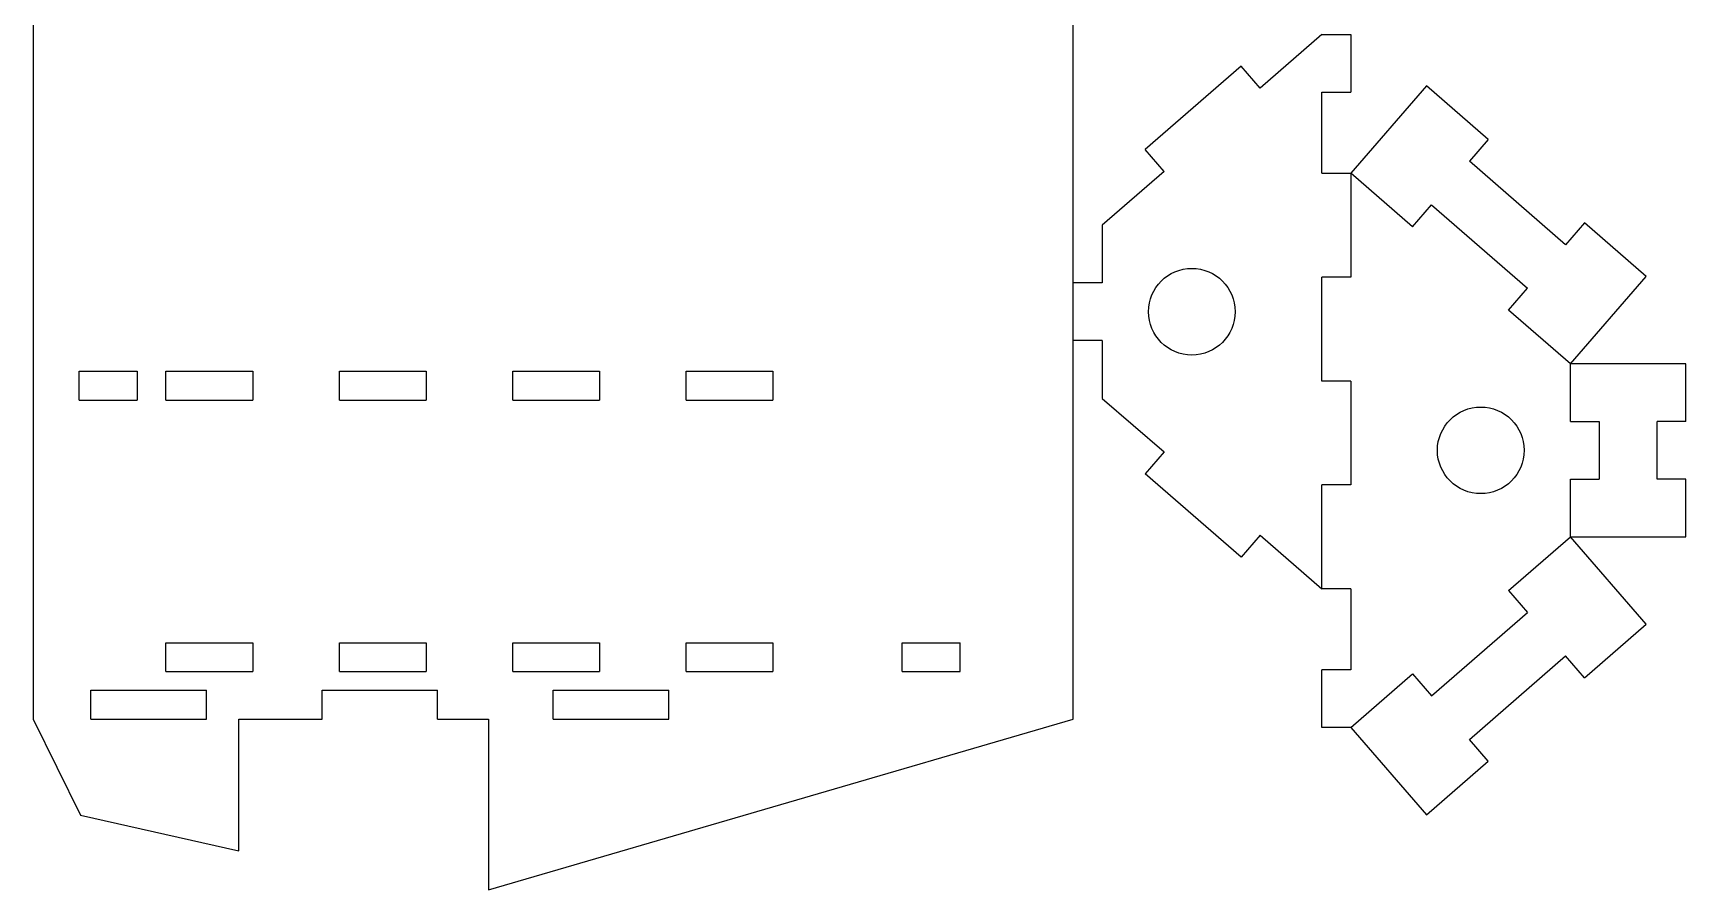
# Model space of a CAD drawing. Header units: inches. Extents: x -78 to 108, y -135 to 142.
# Drawn here: x -77.8 to 103.8, y -135.4 to -41.2 of the extents above; entities that cross this region are included whole.
import ezdxf

# ---------------------------------------------------------------- set-up
doc = ezdxf.new("R2010")
doc.units = ezdxf.units.IN
doc.header["$MEASUREMENT"] = 0
doc.layers.add('02___PRT_ALL_AXES', color=7, linetype='Continuous')

# ---------------------------------------------------------------- blocks, each defined once
blk = doc.blocks.new('block 2')
at = {"color": 7, "lineweight": 25, "true_color": 0xffffff}
blk.add_lwpolyline([(-3.5715, -6.2625), (-2.7156, -6.4545)], dxfattribs=at)
blk = doc.blocks.new('block 3')
at = {"color": 7, "lineweight": 25, "true_color": 0xffffff}
blk.add_lwpolyline([(-3.8281, -5.742), (-3.5715, -6.2625)], dxfattribs=at)
blk = doc.blocks.new('block 7')
at = {"color": 7, "lineweight": 25, "true_color": 0xffffff}
blk.add_lwpolyline([(3.2969, -5.7883), (3.1407, -5.7883)], dxfattribs=at)
blk = doc.blocks.new('block 8')
at = {"color": 7, "lineweight": 25, "true_color": 0xffffff}
blk.add_lwpolyline([(-3.5156, -5.742), (-2.8906, -5.742)], dxfattribs=at)
blk = doc.blocks.new('block 9')
at = {"color": 7, "lineweight": 25, "true_color": 0xffffff}
blk.add_lwpolyline([(-2.7156, -5.742), (-2.2656, -5.742)], dxfattribs=at)
blk = doc.blocks.new('block 10')
at = {"color": 7, "lineweight": 25, "true_color": 0xffffff}
blk.add_lwpolyline([(-1.6406, -5.742), (-1.3656, -5.742)], dxfattribs=at)
blk = doc.blocks.new('block 11')
at = {"color": 7, "lineweight": 25, "true_color": 0xffffff}
blk.add_lwpolyline([(-1.0156, -5.742), (-0.3906, -5.742)], dxfattribs=at)
blk = doc.blocks.new('block 12')
at = {"color": 7, "lineweight": 25, "true_color": 0xffffff}
blk.add_lwpolyline([(-3.5156, -5.5858), (-2.8906, -5.5858)], dxfattribs=at)
blk = doc.blocks.new('block 13')
at = {"color": 7, "lineweight": 25, "true_color": 0xffffff}
blk.add_lwpolyline([(-2.2656, -5.5858), (-1.6406, -5.5858)], dxfattribs=at)
blk = doc.blocks.new('block 14')
at = {"color": 7, "lineweight": 25, "true_color": 0xffffff}
blk.add_lwpolyline([(-1.0156, -5.5858), (-0.3906, -5.5858)], dxfattribs=at)
blk = doc.blocks.new('block 15')
at = {"color": 7, "lineweight": 25, "true_color": 0xffffff}
blk.add_lwpolyline([(3.2969, -5.4758), (3.1407, -5.4758)], dxfattribs=at)
blk = doc.blocks.new('block 26')
at = {"color": 7, "lineweight": 25, "true_color": 0xffffff}
blk.add_lwpolyline([(3.2969, -5.0383), (3.1407, -5.0383)], dxfattribs=at)
blk = doc.blocks.new('block 27')
at = {"color": 7, "lineweight": 25, "true_color": 0xffffff}
blk.add_lwpolyline([(4.4844, -4.757), (5.1094, -4.757)], dxfattribs=at)
blk = doc.blocks.new('block 28')
at = {"color": 7, "lineweight": 25, "true_color": 0xffffff}
blk.add_lwpolyline([(-3.8281, 3.008), (-3.8281, -5.742)], dxfattribs=at)
blk = doc.blocks.new('block 36')
at = {"color": 7, "lineweight": 25, "true_color": 0xffffff}
blk.add_lwpolyline([(3.2969, -4.4758), (3.1407, -4.4758)], dxfattribs=at)
blk = doc.blocks.new('block 37')
at = {"color": 7, "lineweight": 25, "true_color": 0xffffff}
blk.add_lwpolyline([(4.4844, -4.4445), (4.6407, -4.4445)], dxfattribs=at)
blk = doc.blocks.new('block 40')
at = {"color": 7, "lineweight": 25, "true_color": 0xffffff}
blk.add_lwpolyline([(-3.5156, -5.742), (-3.5156, -5.5858)], dxfattribs=at)
blk = doc.blocks.new('block 45')
at = {"color": 7, "lineweight": 25, "true_color": 0xffffff}
blk.add_lwpolyline([(4.4844, -4.132), (4.6407, -4.132)], dxfattribs=at)
blk = doc.blocks.new('block 46')
at = {"color": 7, "lineweight": 25, "true_color": 0xffffff}
blk.add_lwpolyline([(3.2969, -3.9133), (3.1407, -3.9133)], dxfattribs=at)
blk = doc.blocks.new('block 47')
at = {"color": 7, "lineweight": 25, "true_color": 0xffffff}
blk.add_lwpolyline([(5.1094, -3.8195), (4.4844, -3.8195)], dxfattribs=at)
blk = doc.blocks.new('block 48')
at = {"color": 7, "lineweight": 25, "true_color": 0xffffff}
blk.add_lwpolyline([(1.9532, -3.6945), (1.7969, -3.6945)], dxfattribs=at)
blk = doc.blocks.new('block 49')
at = {"color": 7, "lineweight": 25, "true_color": 0xffffff}
blk.add_lwpolyline([(-2.8906, -5.742), (-2.8906, -5.5858)], dxfattribs=at)
blk = doc.blocks.new('block 52')
at = {"color": 7, "lineweight": 25, "true_color": 0xffffff}
blk.add_lwpolyline([(-2.7156, -6.4545), (-2.7156, -5.742)], dxfattribs=at)
blk = doc.blocks.new('block 53')
at = {"color": 7, "lineweight": 25, "true_color": 0xffffff}
blk.add_lwpolyline([(1.9532, -3.382), (1.7969, -3.382)], dxfattribs=at)
blk = doc.blocks.new('block 54')
at = {"color": 7, "lineweight": 25, "true_color": 0xffffff}
blk.add_lwpolyline([(3.2969, -3.3508), (3.1407, -3.3508)], dxfattribs=at)
blk = doc.blocks.new('block 57')
at = {"color": 7, "lineweight": 25, "true_color": 0xffffff}
blk.add_lwpolyline([(-2.2656, -5.742), (-2.2656, -5.5858)], dxfattribs=at)
blk = doc.blocks.new('block 58')
at = {"color": 7, "lineweight": 25, "true_color": 0xffffff}
blk.add_lwpolyline([(3.1407, -2.7883), (3.2969, -2.7883)], dxfattribs=at)
blk = doc.blocks.new('block 59')
at = {"color": 7, "lineweight": 25, "true_color": 0xffffff}
blk.add_lwpolyline([(-1.6406, -5.742), (-1.6406, -5.5858)], dxfattribs=at)
blk = doc.blocks.new('block 63')
at = {"color": 7, "lineweight": 25, "true_color": 0xffffff}
blk.add_lwpolyline([(3.1407, -2.3508), (3.2969, -2.3508)], dxfattribs=at)
blk = doc.blocks.new('block 64')
at = {"color": 7, "lineweight": 25, "true_color": 0xffffff}
blk.add_lwpolyline([(3.1407, -2.0383), (3.2969, -2.0383)], dxfattribs=at)
blk = doc.blocks.new('block 65')
at = {"color": 7, "lineweight": 25, "true_color": 0xffffff}
blk.add_lwpolyline([(2.7041, -4.8661), (2.1848, -4.4152)], dxfattribs=at)
blk = doc.blocks.new('block 66')
at = {"color": 7, "lineweight": 25, "true_color": 0xffffff}
blk.add_lwpolyline([(1.9532, -4.007), (2.2873, -4.2972)], dxfattribs=at)
blk = doc.blocks.new('block 67')
at = {"color": 7, "lineweight": 25, "true_color": 0xffffff}
blk.add_lwpolyline([(2.8066, -4.7481), (3.1407, -5.0383)], dxfattribs=at)
blk = doc.blocks.new('block 68')
at = {"color": 7, "lineweight": 25, "true_color": 0xffffff}
blk.add_lwpolyline([(-1.3656, -5.742), (-1.3656, -6.667)], dxfattribs=at)
blk = doc.blocks.new('block 71')
at = {"color": 7, "lineweight": 25, "true_color": 0xffffff}
blk.add_lwpolyline([(-1.0156, -5.742), (-1.0156, -5.5858)], dxfattribs=at)
blk = doc.blocks.new('block 81')
at = {"color": 7, "lineweight": 25, "true_color": 0xffffff}
blk.add_lwpolyline([(3.2969, -5.7883), (3.7067, -6.2602)], dxfattribs=at)
blk = doc.blocks.new('block 82')
at = {"color": 7, "lineweight": 25, "true_color": 0xffffff}
blk.add_lwpolyline([(-0.3906, -5.742), (-0.3906, -5.5858)], dxfattribs=at)
blk = doc.blocks.new('block 87')
at = {"color": 7, "lineweight": 25, "true_color": 0xffffff}
blk.add_lwpolyline([(3.631, -5.4981), (3.7335, -5.6161)], dxfattribs=at)
blk = doc.blocks.new('block 100')
at = {"color": 7, "lineweight": 25, "true_color": 0xffffff}
blk.add_lwpolyline([(4.4844, -3.8195), (4.1503, -3.5294)], dxfattribs=at)
blk = doc.blocks.new('block 101')
at = {"color": 7, "lineweight": 25, "true_color": 0xffffff}
blk.add_lwpolyline([(3.631, -3.0784), (3.2969, -2.7883)], dxfattribs=at)
blk = doc.blocks.new('block 102')
at = {"color": 7, "lineweight": 25, "true_color": 0xffffff}
blk.add_lwpolyline([(4.1503, -5.0472), (4.2528, -5.1652)], dxfattribs=at)
blk = doc.blocks.new('block 103')
at = {"color": 7, "lineweight": 25, "true_color": 0xffffff}
blk.add_lwpolyline([(2.2873, -2.7794), (2.1848, -2.6614)], dxfattribs=at)
blk = doc.blocks.new('block 112')
at = {"color": 7, "lineweight": 25, "true_color": 0xffffff}
blk.add_lwpolyline([(3.7335, -2.9605), (4.2528, -3.4114)], dxfattribs=at)
blk = doc.blocks.new('block 113')
at = {"color": 7, "lineweight": 25, "true_color": 0xffffff}
blk.add_lwpolyline([(4.8942, -5.2289), (4.4844, -4.757)], dxfattribs=at)
blk = doc.blocks.new('block 114')
at = {"color": 7, "lineweight": 25, "true_color": 0xffffff}
blk.add_lwpolyline([(2.8066, -2.3284), (2.7041, -2.2105)], dxfattribs=at)
blk = doc.blocks.new('block 126')
at = {"color": 7, "lineweight": 25, "true_color": 0xffffff}
blk.add_lwpolyline([(1.7969, -5.742), (1.7969, -1.942)], dxfattribs=at)
blk = doc.blocks.new('block 135')
at = {"color": 7, "lineweight": 25, "true_color": 0xffffff}
blk.add_lwpolyline([(1.9532, -3.0695), (1.9532, -3.382)], dxfattribs=at)
blk = doc.blocks.new('block 136')
at = {"color": 7, "lineweight": 25, "true_color": 0xffffff}
blk.add_lwpolyline([(1.9532, -3.6945), (1.9532, -4.007)], dxfattribs=at)
blk = doc.blocks.new('block 171')
at = {"color": 7, "lineweight": 25, "true_color": 0xffffff}
blk.add_lwpolyline([(3.1407, -5.7883), (3.1407, -5.4758)], dxfattribs=at)
blk = doc.blocks.new('block 172')
at = {"color": 7, "lineweight": 25, "true_color": 0xffffff}
blk.add_lwpolyline([(3.1407, -5.0383), (3.1407, -4.4758)], dxfattribs=at)
blk = doc.blocks.new('block 173')
at = {"color": 7, "lineweight": 25, "true_color": 0xffffff}
blk.add_lwpolyline([(3.1407, -3.9133), (3.1407, -3.3508)], dxfattribs=at)
blk = doc.blocks.new('block 174')
at = {"color": 7, "lineweight": 25, "true_color": 0xffffff}
blk.add_lwpolyline([(3.1407, -2.7883), (3.1407, -2.3508)], dxfattribs=at)
blk = doc.blocks.new('block 175')
at = {"color": 7, "lineweight": 25, "true_color": 0xffffff}
blk.add_lwpolyline([(3.2969, -2.0383), (3.2969, -2.3508)], dxfattribs=at)
blk = doc.blocks.new('block 176')
at = {"color": 7, "lineweight": 25, "true_color": 0xffffff}
blk.add_lwpolyline([(3.2969, -2.7883), (3.2969, -3.3508)], dxfattribs=at)
blk = doc.blocks.new('block 177')
at = {"color": 7, "lineweight": 25, "true_color": 0xffffff}
blk.add_lwpolyline([(3.2969, -3.9133), (3.2969, -4.4758)], dxfattribs=at)
blk = doc.blocks.new('block 178')
at = {"color": 7, "lineweight": 25, "true_color": 0xffffff}
blk.add_lwpolyline([(3.2969, -5.0383), (3.2969, -5.4758)], dxfattribs=at)
blk = doc.blocks.new('block 187')
at = {"color": 7, "lineweight": 25, "true_color": 0xffffff}
blk.add_lwpolyline([(2.7041, -2.2105), (2.1848, -2.6614)], dxfattribs=at)
blk = doc.blocks.new('block 188')
at = {"color": 7, "lineweight": 25, "true_color": 0xffffff}
blk.add_lwpolyline([(3.1407, -2.0383), (2.8066, -2.3284)], dxfattribs=at)
blk = doc.blocks.new('block 189')
at = {"color": 7, "lineweight": 25, "true_color": 0xffffff}
blk.add_lwpolyline([(2.2873, -2.7794), (1.9532, -3.0695)], dxfattribs=at)
blk = doc.blocks.new('block 198')
at = {"color": 7, "lineweight": 25, "true_color": 0xffffff}
blk.add_lwpolyline([(4.4844, -4.757), (4.4844, -4.4445)], dxfattribs=at)
blk = doc.blocks.new('block 199')
at = {"color": 7, "lineweight": 25, "true_color": 0xffffff}
blk.add_lwpolyline([(4.4844, -4.132), (4.4844, -3.8195)], dxfattribs=at)
blk = doc.blocks.new('block 200')
at = {"color": 7, "lineweight": 25, "true_color": 0xffffff}
blk.add_lwpolyline([(3.7067, -2.3164), (3.2969, -2.7883)], dxfattribs=at)
blk = doc.blocks.new('block 213')
at = {"color": 7, "lineweight": 25, "true_color": 0xffffff}
blk.add_lwpolyline([(4.6407, -4.132), (4.6407, -4.4445)], dxfattribs=at)
blk = doc.blocks.new('block 215')
at = {"color": 7, "lineweight": 25, "true_color": 0xffffff}
blk.add_lwpolyline([(2.2873, -4.2972), (2.1848, -4.4152)], dxfattribs=at)
blk = doc.blocks.new('block 216')
at = {"color": 7, "lineweight": 25, "true_color": 0xffffff}
blk.add_lwpolyline([(3.631, -3.0784), (3.7335, -2.9605)], dxfattribs=at)
blk = doc.blocks.new('block 225')
at = {"color": 7, "lineweight": 25, "true_color": 0xffffff}
blk.add_lwpolyline([(2.8066, -4.7481), (2.7041, -4.8661)], dxfattribs=at)
blk = doc.blocks.new('block 226')
at = {"color": 7, "lineweight": 25, "true_color": 0xffffff}
blk.add_lwpolyline([(4.1503, -3.5294), (4.2528, -3.4114)], dxfattribs=at)
blk = doc.blocks.new('block 232')
at = {"color": 7, "lineweight": 25, "true_color": 0xffffff}
blk.add_lwpolyline([(4.4844, -3.8195), (4.8942, -3.3476)], dxfattribs=at)
blk = doc.blocks.new('block 233')
at = {"color": 7, "lineweight": 25, "true_color": 0xffffff}
blk.add_lwpolyline([(-1.3656, -6.667), (1.7969, -5.742)], dxfattribs=at)
blk = doc.blocks.new('block 234')
at = {"color": 7, "lineweight": 25, "true_color": 0xffffff}
blk.add_lwpolyline([(3.2969, -5.7883), (3.631, -5.4981)], dxfattribs=at)
blk = doc.blocks.new('block 235')
at = {"color": 7, "lineweight": 25, "true_color": 0xffffff}
blk.add_lwpolyline([(4.1503, -5.0472), (4.4844, -4.757)], dxfattribs=at)
blk = doc.blocks.new('block 236')
at = {"color": 7, "lineweight": 25, "true_color": 0xffffff}
blk.add_lwpolyline([(3.7335, -5.6161), (4.2528, -5.1652)], dxfattribs=at)
blk = doc.blocks.new('block 237')
at = {"layer": '02___PRT_ALL_AXES', "color": 7, "lineweight": 25, "true_color": 0xffffff}
blk.add_lwpolyline([(-3.1093, -5.4858), (-2.6406, -5.4858)], dxfattribs=at)
blk = doc.blocks.new('block 238')
at = {"layer": '02___PRT_ALL_AXES', "color": 7, "lineweight": 25, "true_color": 0xffffff}
blk.add_lwpolyline([(-2.1718, -5.4858), (-1.7031, -5.4858)], dxfattribs=at)
blk = doc.blocks.new('block 239')
at = {"layer": '02___PRT_ALL_AXES', "color": 7, "lineweight": 25, "true_color": 0xffffff}
blk.add_lwpolyline([(-1.2343, -5.4858), (-0.7656, -5.4858)], dxfattribs=at)
blk = doc.blocks.new('block 240')
at = {"layer": '02___PRT_ALL_AXES', "color": 7, "lineweight": 25, "true_color": 0xffffff}
blk.add_lwpolyline([(-0.2968, -5.4858), (0.1719, -5.4858)], dxfattribs=at)
blk = doc.blocks.new('block 241')
at = {"layer": '02___PRT_ALL_AXES', "color": 7, "lineweight": 25, "true_color": 0xffffff}
blk.add_lwpolyline([(0.8719, -5.4858), (1.1844, -5.4858)], dxfattribs=at)
blk = doc.blocks.new('block 242')
at = {"layer": '02___PRT_ALL_AXES', "color": 7, "lineweight": 25, "true_color": 0xffffff}
blk.add_lwpolyline([(-3.1093, -5.3295), (-2.6406, -5.3295)], dxfattribs=at)
blk = doc.blocks.new('block 243')
at = {"layer": '02___PRT_ALL_AXES', "color": 7, "lineweight": 25, "true_color": 0xffffff}
blk.add_lwpolyline([(-2.1718, -5.3295), (-1.7031, -5.3295)], dxfattribs=at)
blk = doc.blocks.new('block 244')
at = {"layer": '02___PRT_ALL_AXES', "color": 7, "lineweight": 25, "true_color": 0xffffff}
blk.add_lwpolyline([(-1.2343, -5.3295), (-0.7656, -5.3295)], dxfattribs=at)
blk = doc.blocks.new('block 245')
at = {"layer": '02___PRT_ALL_AXES', "color": 7, "lineweight": 25, "true_color": 0xffffff}
blk.add_lwpolyline([(-0.2968, -5.3295), (0.1719, -5.3295)], dxfattribs=at)
blk = doc.blocks.new('block 246')
at = {"layer": '02___PRT_ALL_AXES', "color": 7, "lineweight": 25, "true_color": 0xffffff}
blk.add_lwpolyline([(0.8719, -5.3295), (1.1844, -5.3295)], dxfattribs=at)
blk = doc.blocks.new('block 247')
at = {"layer": '02___PRT_ALL_AXES', "color": 7, "lineweight": 25, "true_color": 0xffffff}
blk.add_lwpolyline([(-3.5781, -4.017), (-3.5781, -3.8608)], dxfattribs=at)
blk = doc.blocks.new('block 248')
at = {"layer": '02___PRT_ALL_AXES', "color": 7, "lineweight": 25, "true_color": 0xffffff}
blk.add_lwpolyline([(5.1094, -4.4445), (4.9532, -4.4445)], dxfattribs=at)
blk = doc.blocks.new('block 253')
at = {"layer": '02___PRT_ALL_AXES', "color": 7, "lineweight": 25, "true_color": 0xffffff}
blk.add_lwpolyline([(-3.2656, -3.8608), (-3.2656, -4.017)], dxfattribs=at)
blk = doc.blocks.new('block 254')
at = {"layer": '02___PRT_ALL_AXES', "color": 7, "lineweight": 25, "true_color": 0xffffff}
blk.add_lwpolyline([(-3.1093, -5.4858), (-3.1093, -5.3295)], dxfattribs=at)
blk = doc.blocks.new('block 255')
at = {"layer": '02___PRT_ALL_AXES', "color": 7, "lineweight": 25, "true_color": 0xffffff}
blk.add_lwpolyline([(-3.1093, -4.017), (-3.1093, -3.8608)], dxfattribs=at)
blk = doc.blocks.new('block 256')
at = {"layer": '02___PRT_ALL_AXES', "color": 7, "lineweight": 25, "true_color": 0xffffff}
blk.add_lwpolyline([(5.1094, -4.132), (4.9532, -4.132)], dxfattribs=at)
blk = doc.blocks.new('block 257')
at = {"layer": '02___PRT_ALL_AXES', "color": 7, "lineweight": 25, "true_color": 0xffffff}
blk.add_lwpolyline([(-3.5781, -4.017), (-3.2656, -4.017)], dxfattribs=at)
blk = doc.blocks.new('block 258')
at = {"layer": '02___PRT_ALL_AXES', "color": 7, "lineweight": 25, "true_color": 0xffffff}
blk.add_lwpolyline([(-3.1093, -4.017), (-2.6406, -4.017)], dxfattribs=at)
blk = doc.blocks.new('block 259')
at = {"layer": '02___PRT_ALL_AXES', "color": 7, "lineweight": 25, "true_color": 0xffffff}
blk.add_lwpolyline([(-2.1718, -4.017), (-1.7031, -4.017)], dxfattribs=at)
blk = doc.blocks.new('block 260')
at = {"layer": '02___PRT_ALL_AXES', "color": 7, "lineweight": 25, "true_color": 0xffffff}
blk.add_lwpolyline([(-1.2343, -4.017), (-0.7656, -4.017)], dxfattribs=at)
blk = doc.blocks.new('block 261')
at = {"layer": '02___PRT_ALL_AXES', "color": 7, "lineweight": 25, "true_color": 0xffffff}
blk.add_lwpolyline([(-0.2968, -4.017), (0.1719, -4.017)], dxfattribs=at)
blk = doc.blocks.new('block 262')
at = {"layer": '02___PRT_ALL_AXES', "color": 7, "lineweight": 25, "true_color": 0xffffff}
blk.add_lwpolyline([(-3.5781, -3.8608), (-3.2656, -3.8608)], dxfattribs=at)
blk = doc.blocks.new('block 263')
at = {"layer": '02___PRT_ALL_AXES', "color": 7, "lineweight": 25, "true_color": 0xffffff}
blk.add_lwpolyline([(-3.1093, -3.8608), (-2.6406, -3.8608)], dxfattribs=at)
blk = doc.blocks.new('block 264')
at = {"layer": '02___PRT_ALL_AXES', "color": 7, "lineweight": 25, "true_color": 0xffffff}
blk.add_lwpolyline([(-2.1718, -3.8608), (-1.7031, -3.8608)], dxfattribs=at)
blk = doc.blocks.new('block 265')
at = {"layer": '02___PRT_ALL_AXES', "color": 7, "lineweight": 25, "true_color": 0xffffff}
blk.add_lwpolyline([(-1.2343, -3.8608), (-0.7656, -3.8608)], dxfattribs=at)
blk = doc.blocks.new('block 266')
at = {"layer": '02___PRT_ALL_AXES', "color": 7, "lineweight": 25, "true_color": 0xffffff}
blk.add_lwpolyline([(-0.2968, -3.8608), (0.1719, -3.8608)], dxfattribs=at)
blk = doc.blocks.new('block 269')
at = {"layer": '02___PRT_ALL_AXES', "color": 7, "lineweight": 25, "true_color": 0xffffff}
blk.add_lwpolyline([(-2.6406, -3.8608), (-2.6406, -4.017)], dxfattribs=at)
blk = doc.blocks.new('block 270')
at = {"layer": '02___PRT_ALL_AXES', "color": 7, "lineweight": 25, "true_color": 0xffffff}
blk.add_lwpolyline([(-2.6406, -5.3295), (-2.6406, -5.4858)], dxfattribs=at)
blk = doc.blocks.new('block 273')
at = {"layer": '02___PRT_ALL_AXES', "color": 7, "lineweight": 25, "true_color": 0xffffff}
blk.add_lwpolyline([(-2.1718, -5.4858), (-2.1718, -5.3295)], dxfattribs=at)
blk = doc.blocks.new('block 274')
at = {"layer": '02___PRT_ALL_AXES', "color": 7, "lineweight": 25, "true_color": 0xffffff}
blk.add_lwpolyline([(-2.1718, -4.017), (-2.1718, -3.8608)], dxfattribs=at)
blk = doc.blocks.new('block 277')
at = {"layer": '02___PRT_ALL_AXES', "color": 7, "lineweight": 25, "true_color": 0xffffff}
blk.add_lwpolyline([(-1.7031, -3.8608), (-1.7031, -4.017)], dxfattribs=at)
blk = doc.blocks.new('block 278')
at = {"layer": '02___PRT_ALL_AXES', "color": 7, "lineweight": 25, "true_color": 0xffffff}
blk.add_lwpolyline([(-1.7031, -5.3295), (-1.7031, -5.4858)], dxfattribs=at)
blk = doc.blocks.new('block 281')
at = {"layer": '02___PRT_ALL_AXES', "color": 7, "lineweight": 25, "true_color": 0xffffff}
blk.add_lwpolyline([(-1.2343, -5.4858), (-1.2343, -5.3295)], dxfattribs=at)
blk = doc.blocks.new('block 282')
at = {"layer": '02___PRT_ALL_AXES', "color": 7, "lineweight": 25, "true_color": 0xffffff}
blk.add_lwpolyline([(-1.2343, -4.017), (-1.2343, -3.8608)], dxfattribs=at)
blk = doc.blocks.new('block 284')
at = {"layer": '02___PRT_ALL_AXES', "color": 7, "lineweight": 25, "true_color": 0xffffff}
blk.add_lwpolyline([(-0.7656, -3.8608), (-0.7656, -4.017)], dxfattribs=at)
blk = doc.blocks.new('block 285')
at = {"layer": '02___PRT_ALL_AXES', "color": 7, "lineweight": 25, "true_color": 0xffffff}
blk.add_lwpolyline([(-0.7656, -5.3295), (-0.7656, -5.4858)], dxfattribs=at)
blk = doc.blocks.new('block 286')
at = {"layer": '02___PRT_ALL_AXES', "color": 7, "lineweight": 25, "true_color": 0xffffff}
blk.add_lwpolyline([(-0.2968, -5.4858), (-0.2968, -5.3295)], dxfattribs=at)
blk = doc.blocks.new('block 287')
at = {"layer": '02___PRT_ALL_AXES', "color": 7, "lineweight": 25, "true_color": 0xffffff}
blk.add_lwpolyline([(-0.2968, -4.017), (-0.2968, -3.8608)], dxfattribs=at)
blk = doc.blocks.new('block 288')
at = {"layer": '02___PRT_ALL_AXES', "color": 7, "lineweight": 25, "true_color": 0xffffff}
blk.add_lwpolyline([(4.0408, -5.97), (3.9384, -5.8521)], dxfattribs=at)
blk = doc.blocks.new('block 289')
at = {"layer": '02___PRT_ALL_AXES', "color": 7, "lineweight": 25, "true_color": 0xffffff}
blk.add_lwpolyline([(0.1719, -3.8608), (0.1719, -4.017)], dxfattribs=at)
blk = doc.blocks.new('block 290')
at = {"layer": '02___PRT_ALL_AXES', "color": 7, "lineweight": 25, "true_color": 0xffffff}
blk.add_lwpolyline([(0.1719, -5.3295), (0.1719, -5.4858)], dxfattribs=at)
blk = doc.blocks.new('block 292')
at = {"layer": '02___PRT_ALL_AXES', "color": 7, "lineweight": 25, "true_color": 0xffffff}
blk.add_lwpolyline([(4.5601, -5.5191), (4.4577, -5.4011)], dxfattribs=at)
blk = doc.blocks.new('block 293')
at = {"layer": '02___PRT_ALL_AXES', "color": 7, "lineweight": 25, "true_color": 0xffffff}
blk.add_lwpolyline([(4.4577, -3.1755), (3.9384, -2.7245)], dxfattribs=at)
blk = doc.blocks.new('block 294')
at = {"layer": '02___PRT_ALL_AXES', "color": 7, "lineweight": 25, "true_color": 0xffffff}
blk.add_lwpolyline([(0.8719, -5.4858), (0.8719, -5.3295)], dxfattribs=at)
blk = doc.blocks.new('block 295')
at = {"layer": '02___PRT_ALL_AXES', "color": 7, "lineweight": 25, "true_color": 0xffffff}
blk.add_lwpolyline([(1.1844, -5.4858), (1.1844, -5.3295)], dxfattribs=at)
blk = doc.blocks.new('block 299')
at = {"layer": '02___PRT_ALL_AXES', "color": 7, "lineweight": 25, "true_color": 0xffffff}
blk.add_lwpolyline([(4.8942, -3.3476), (4.5601, -3.0575)], dxfattribs=at)
blk = doc.blocks.new('block 300')
at = {"layer": '02___PRT_ALL_AXES', "color": 7, "lineweight": 25, "true_color": 0xffffff}
blk.add_lwpolyline([(4.0408, -2.6065), (3.7067, -2.3164)], dxfattribs=at)
blk = doc.blocks.new('block 313')
at = {"layer": '02___PRT_ALL_AXES', "color": 7, "lineweight": 25, "true_color": 0xffffff}
blk.add_lwpolyline([(4.9532, -4.4445), (4.9532, -4.132)], dxfattribs=at)
blk = doc.blocks.new('block 314')
at = {"layer": '02___PRT_ALL_AXES', "color": 7, "lineweight": 25, "true_color": 0xffffff}
blk.add_lwpolyline([(5.1094, -4.757), (5.1094, -4.4445)], dxfattribs=at)
blk = doc.blocks.new('block 315')
at = {"layer": '02___PRT_ALL_AXES', "color": 7, "lineweight": 25, "true_color": 0xffffff}
blk.add_lwpolyline([(5.1094, -4.132), (5.1094, -3.8195)], dxfattribs=at)
blk = doc.blocks.new('block 318')
at = {"layer": '02___PRT_ALL_AXES', "color": 7, "lineweight": 25, "true_color": 0xffffff}
blk.add_lwpolyline([(4.0408, -2.6065), (3.9384, -2.7245)], dxfattribs=at)
blk = doc.blocks.new('block 319')
at = {"layer": '02___PRT_ALL_AXES', "color": 7, "lineweight": 25, "true_color": 0xffffff}
blk.add_lwpolyline([(4.5601, -3.0575), (4.4577, -3.1755)], dxfattribs=at)
blk = doc.blocks.new('block 323')
at = {"layer": '02___PRT_ALL_AXES', "color": 7, "lineweight": 25, "true_color": 0xffffff}
blk.add_lwpolyline([(3.9384, -5.8521), (4.4577, -5.4011)], dxfattribs=at)
blk = doc.blocks.new('block 324')
at = {"layer": '02___PRT_ALL_AXES', "color": 7, "lineweight": 25, "true_color": 0xffffff}
blk.add_lwpolyline([(3.7067, -6.2602), (4.0408, -5.97)], dxfattribs=at)
blk = doc.blocks.new('block 325')
at = {"layer": '02___PRT_ALL_AXES', "color": 7, "lineweight": 25, "true_color": 0xffffff}
blk.add_lwpolyline([(4.5601, -5.5191), (4.8942, -5.2289)], dxfattribs=at)
blk = doc.blocks.new('block 328')
at = {"layer": '02___PRT_ALL_AXES', "color": 7, "lineweight": 25, "true_color": 0xffffff}
blk.add_open_spline([(2.6719, -3.5383), (2.6719, -3.4089), (2.567, -3.3039), (2.4375, -3.3039), (2.3081, -3.3039), (2.2032, -3.4089), (2.2032, -3.5383), (2.2032, -3.6677), (2.3081, -3.7727), (2.4375, -3.7727), (2.567, -3.7727), (2.6719, -3.6677), (2.6719, -3.5383), (2.6719, -3.5383), (2.6719, -3.5383), (2.6719, -3.5383)], degree=3, knots=[0, 0, 0, 0, 1, 1, 1, 2, 2, 2, 3, 3, 3, 4, 4, 4, 5, 5, 5, 5], dxfattribs=at)
blk = doc.blocks.new('block 329')
at = {"layer": '02___PRT_ALL_AXES', "color": 7, "lineweight": 25, "true_color": 0xffffff}
blk.add_open_spline([(4.2344, -4.2883), (4.2344, -4.1589), (4.1295, -4.0539), (4, -4.0539), (3.8706, -4.0539), (3.7657, -4.1589), (3.7657, -4.2883), (3.7657, -4.4177), (3.8706, -4.5227), (4, -4.5227), (4.1295, -4.5227), (4.2344, -4.4177), (4.2344, -4.2883), (4.2344, -4.2883), (4.2344, -4.2883), (4.2344, -4.2883)], degree=3, knots=[0, 0, 0, 0, 1, 1, 1, 2, 2, 2, 3, 3, 3, 4, 4, 4, 5, 5, 5, 5], dxfattribs=at)

msp = doc.modelspace()

# ---------------------------------------------------------------- block references
at = {"xscale": 20.31238, "yscale": 20.31238, "zscale": 20.31238}
for name in ['block 28', 'block 126', 'block 188', 'block 64', 'block 175', 'block 187', 'block 114', 'block 200', 'block 63', 'block 174', 'block 103', 'block 189', 'block 58', 'block 101', 'block 176', 'block 216', 'block 112', 'block 135', 'block 53', 'block 54', 'block 173', 'block 232', 'block 226', 'block 100', 'block 48', 'block 136', 'block 47', 'block 199', 'block 46', 'block 177', 'block 66', 'block 45', 'block 213', 'block 215', 'block 65', 'block 37', 'block 198', 'block 36', 'block 172', 'block 225', 'block 67', 'block 235', 'block 27', 'block 113', 'block 26', 'block 178', 'block 102', 'block 236', 'block 15', 'block 171', 'block 234', 'block 87', 'block 12', 'block 40', 'block 49', 'block 13', 'block 57', 'block 59', 'block 14', 'block 71', 'block 82', 'block 3', 'block 8', 'block 9', 'block 52', 'block 10', 'block 68', 'block 233', 'block 11', 'block 7', 'block 81', 'block 2']:
    msp.add_blockref(name, (0, 0), dxfattribs=at)
at = {"layer": '02___PRT_ALL_AXES', "xscale": 20.31238, "yscale": 20.31238, "zscale": 20.31238}
for name in ['block 300', 'block 318', 'block 293', 'block 319', 'block 299', 'block 328', 'block 315', 'block 247', 'block 262', 'block 253', 'block 255', 'block 263', 'block 269', 'block 264', 'block 274', 'block 277', 'block 265', 'block 282', 'block 284', 'block 266', 'block 287', 'block 289', 'block 257', 'block 258', 'block 259', 'block 260', 'block 261', 'block 329', 'block 256', 'block 313', 'block 248', 'block 314', 'block 325', 'block 242', 'block 254', 'block 270', 'block 243', 'block 273', 'block 278', 'block 244', 'block 281', 'block 285', 'block 245', 'block 286', 'block 290', 'block 246', 'block 294', 'block 295', 'block 323', 'block 292', 'block 237', 'block 238', 'block 239', 'block 240', 'block 241', 'block 288', 'block 324']:
    msp.add_blockref(name, (0, 0), dxfattribs=at)

doc.saveas('drawing.dxf')
